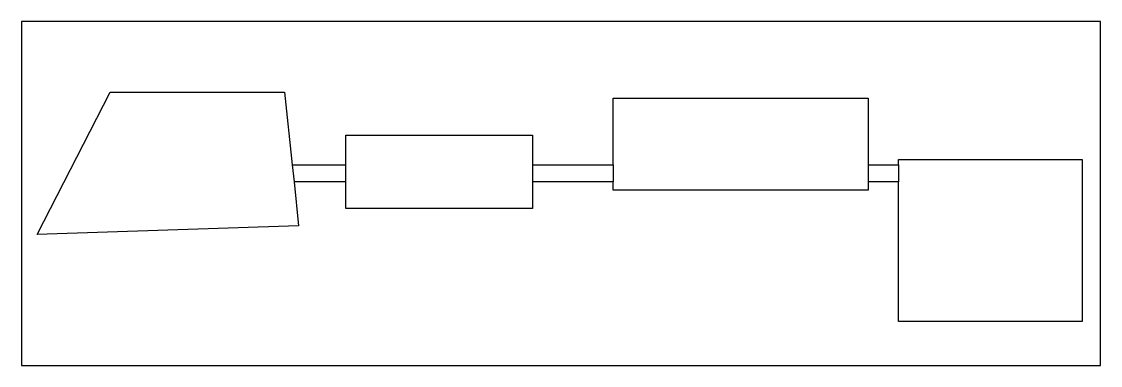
# Model space of a CAD drawing. Header units: millimetres. Extents: x -47 to 98, y -26 to 21.
import ezdxf

# ---------------------------------------------------------------- set-up
doc = ezdxf.new("R2010")
doc.units = ezdxf.units.MM
for name, color, linetype, true_color in [('hcd_building_invisible', 6, 'Continuous', 0xfb00e8), ('hcd_building_outline', 178, 'Continuous', 0x000000), ('hcd_building_rooms', 30, 'Continuous', 0xfd7d08), ('hcd_doors', 178, 'Continuous', 0x000000)]:
    doc.layers.add(name, color=color, linetype=linetype, true_color=true_color)

msp = doc.modelspace()

# ---------------------------------------------------------------- linework, layer by layer
at = {"layer": 'hcd_building_invisible'}
for points in [[(-10.81, 1.33), (-10.57, -0.95)], [(-3.6, -0.95), (-3.6, 1.33)], [(21.5, 1.33), (21.5, -0.95)], [(32.34, 1.33), (32.34, -0.95)], [(66.64, 1.33), (66.64, -0.95)], [(70.75, 1.33), (70.75, -0.95)]]:
    msp.add_lwpolyline(points, dxfattribs=at)
at = {"layer": 'hcd_building_outline'}
msp.add_lwpolyline([(-47.22, -25.66), (97.89, -25.66), (97.89, 20.61), (-47.22, 20.61)], close=True, dxfattribs=at)
at = {"layer": 'hcd_building_rooms'}
msp.add_lwpolyline([(-45.12, -8.03), (-35.3, 11.1), (-11.84, 11.1), (-10.81, 1.33), (-3.6, 1.33), (-3.6, 5.34), (21.5, 5.34), (21.5, 1.33), (32.34, 1.33), (32.34, 10.28), (66.64, 10.28), (66.64, 1.33), (70.75, 1.33), (70.75, 2.05), (95.45, 2.05), (95.45, -19.77), (70.75, -19.77), (70.75, -0.95), (66.64, -0.95), (66.64, -2.07), (32.34, -2.07), (32.34, -0.95), (21.5, -0.95), (21.5, -4.54), (-3.6, -4.54), (-3.6, -0.95), (-10.57, -0.95), (-9.96, -6.87)], close=True, dxfattribs=at)
at = {"layer": 'hcd_doors'}
for points in [[(-10.81, 1.33), (-10.57, -0.95)], [(-3.6, -0.95), (-3.6, 1.33)], [(21.5, 1.33), (21.5, -0.95)], [(32.34, 1.33), (32.34, -0.95)], [(66.64, 1.33), (66.64, -0.95)], [(70.75, 1.33), (70.75, -0.95)]]:
    msp.add_lwpolyline(points, dxfattribs=at)

doc.saveas('drawing.dxf')
